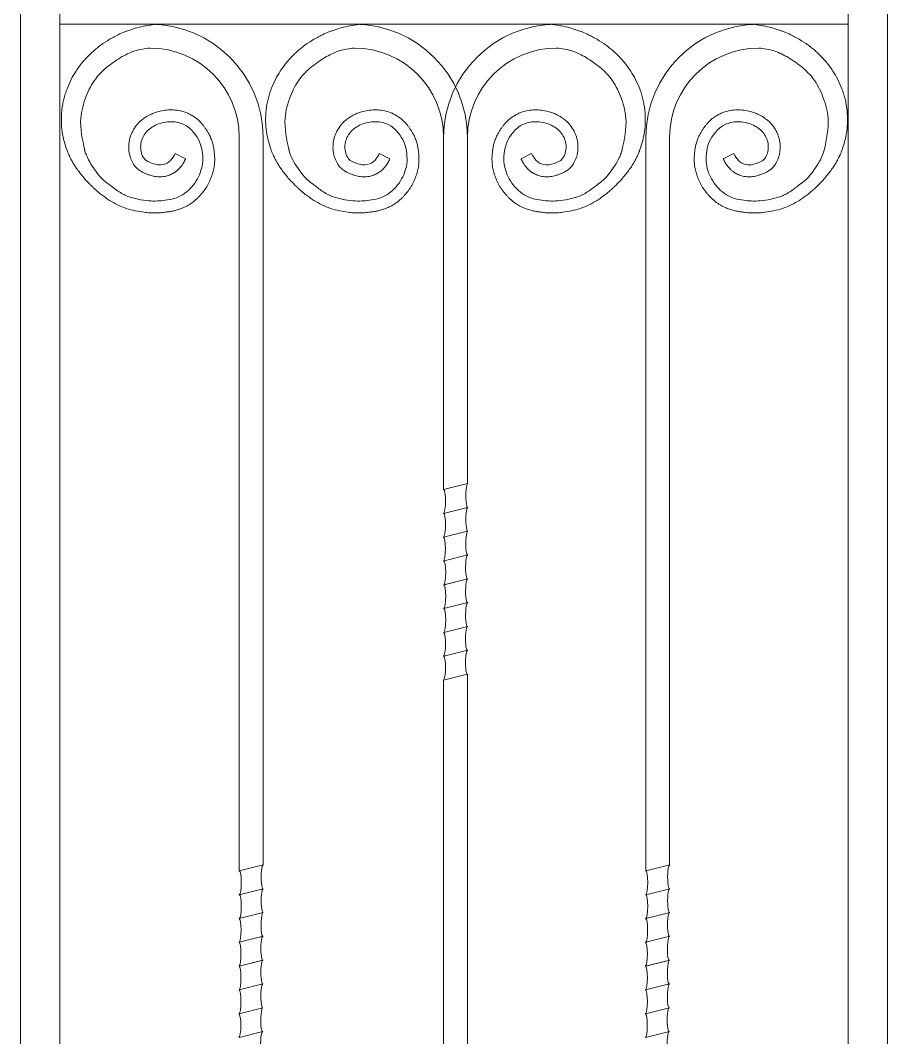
# Model space of a CAD drawing. Header units: millimetres. Extents: x -644 to 652, y 0 to 1491.
# Drawn here: x 336.6 to 651.6, y 777.5 to 1146.9 of the extents above; entities that cross this region are included whole.
import ezdxf

# ---------------------------------------------------------------- set-up
doc = ezdxf.new("R2010")
doc.units = ezdxf.units.MM
doc.layers.add('ceco.net 171', color=7, linetype='Continuous')

msp = doc.modelspace()

# ---------------------------------------------------------------- linework, layer by layer
at = {"layer": 'ceco.net 171', "lineweight": 5}
for p, q in [((336.6, 0), (336.6, 1359.91)), ((351, 14.4), (351, 1359.91)), ((651.6, 0), (651.6, 1308.96)), ((637.2, 14.4), (637.2, 1294.56)), ((637.2, 1145.52), (351, 1145.52)), ((416.13, 838.08), (416.13, 1104.48)), ((424.77, 840.25), (424.77, 1104.48)), ((490.32, 976.56), (490.32, 1104.48)), ((498.96, 978.56), (498.96, 1104.48)), ((563.76, 838.08), (563.76, 1104.48)), ((572.4, 840.25), (572.4, 1104.48)), ((392.79, 1098.6), (396.63, 1096.61)), ((466.98, 1098.6), (470.82, 1096.61)), ((522.3, 1098.6), (518.46, 1096.61)), ((595.74, 1098.6), (591.9, 1096.61)), ((490.32, 976.56), (499.01, 978.74)), ((490.32, 967.92), (499.01, 970.1)), ((490.32, 959.28), (499.01, 961.46)), ((490.48, 950.64), (499.17, 952.82)), ((490.37, 941.97), (499.07, 944.15)), ((490.48, 942), (499.17, 944.18)), ((490.37, 933.33), (499.07, 935.51)), ((490.37, 924.69), (499.07, 926.87)), ((490.37, 916.05), (499.07, 918.23)), ((498.96, 918.2), (498.96, 918.2)), ((490.34, 907.4), (498.96, 909.56)), ((498.96, 699.64), (498.96, 909.56)), ((490.32, 697.47), (490.32, 907.39)), ((416.13, 838.08), (424.82, 840.26)), ((563.76, 838.08), (572.45, 840.26)), ((416.13, 829.44), (424.82, 831.62)), ((563.76, 829.44), (572.45, 831.62)), ((416.13, 829.44), (416.13, 829.44)), ((416.13, 820.8), (424.82, 822.98)), ((563.76, 820.8), (572.45, 822.98)), ((416.13, 812.16), (424.82, 814.34)), ((563.76, 812.16), (572.45, 814.34)), ((416.03, 803.49), (424.72, 805.67)), ((416.13, 803.52), (424.82, 805.7)), ((563.65, 803.49), (572.35, 805.67)), ((563.76, 803.52), (572.45, 805.7)), ((416.03, 794.85), (424.72, 797.03)), ((563.65, 794.85), (572.35, 797.03)), ((416.03, 786.21), (424.72, 788.39)), ((563.65, 786.21), (572.35, 788.39)), ((416.03, 777.57), (424.72, 779.75)), ((563.65, 777.57), (572.35, 779.75))]:
    msp.add_line(p, q, dxfattribs=at)
for centre, radius, start, end in [((383.73, 1104.48), 41.04, 0, 90), ((457.92, 1104.48), 41.04, 0, 90), ((531.36, 1104.48), 41.04, 90, 180), ((604.8, 1104.48), 41.04, 90, 180), ((383.73, 1104.48), 32.4, 0, 90), ((457.92, 1104.48), 32.4, 0, 90), ((531.36, 1104.48), 32.4, 90, 180), ((604.8, 1104.48), 32.4, 90, 180)]:
    msp.add_arc(centre, radius, start, end, dxfattribs=at)
at = {"layer": 'ceco.net 171', "lineweight": 5, "extrusion": (0, 0, -1)}
for centre, start_param, end_param in [((490.29, 972.23), 3.141593, 6.210756), ((499.14, 974.41), 0, 3.141593), ((490.29, 963.59), 3.141593, 6.210756), ((499.14, 965.77), 0, 3.141593), ((499.09, 957.11), 0, 3.141593), ((490.24, 954.94), 3.141593, 6.210756), ((490.35, 946.28), 3.141593, 6.210756), ((499.04, 948.46), 0, 3.141593), ((490.35, 937.64), 3.141593, 6.210756), ((499.04, 939.82), 0, 3.141593), ((499.04, 931.18), 0, 3.141593), ((490.35, 929), 3.141593, 6.210756), ((490.29, 920.34), 3.141593, 6.210756), ((498.99, 922.52), 0, 3.141593), ((498.99, 913.88), 0, 3.141593), ((490.29, 911.7), 3.141593, 6.210756), ((424.8, 835.93), 0, 3.141593), ((572.43, 835.93), 0, 3.141593), ((416.1, 833.75), 3.141593, 6.210756), ((563.73, 833.75), 3.141593, 6.210756), ((424.8, 827.29), 0, 3.141593), ((572.43, 827.29), 0, 3.141593), ((416.1, 825.11), 3.141593, 6.210756), ((563.73, 825.11), 3.141593, 6.210756), ((416.05, 816.46), 3.141593, 6.210756), ((424.75, 818.64), 0, 3.141593), ((563.68, 816.46), 3.141593, 6.210756), ((572.37, 818.64), 0, 3.141593), ((424.69, 809.98), 0, 3.141593), ((572.32, 809.98), 0, 3.141593), ((416, 807.8), 3.141593, 6.210756), ((563.63, 807.8), 3.141593, 6.210756), ((424.69, 801.34), 0, 3.141593), ((572.32, 801.34), 0, 3.141593), ((416, 799.16), 3.141593, 6.210756), ((563.63, 799.16), 3.141593, 6.210756), ((416, 790.52), 3.141593, 6.210756), ((424.69, 792.7), 0, 3.141593), ((563.63, 790.52), 3.141593, 6.210756), ((572.32, 792.7), 0, 3.141593), ((424.64, 784.05), 0, 3.141593), ((572.27, 784.05), 0, 3.141593), ((415.95, 781.87), 3.141593, 6.210756), ((563.58, 781.87), 3.141593, 6.210756), ((424.59, 775.39), 0, 3.141593), ((572.22, 775.39), 0, 3.141593)]:
    msp.add_ellipse(centre, major_axis=(-0.03, -4.33), ratio=0.168472, start_param=start_param, end_param=end_param, dxfattribs=at)
at = {"layer": 'ceco.net 171', "lineweight": 5}
for points, knots in [([(386.29, 1145.53), (383.3, 1145.17), (382.23, 1144.98), (381.3, 1144.82), (379.85, 1144.47), (378.15, 1144.01), (377.41, 1143.72), (375.86, 1143.27), (375.41, 1143.1), (374.65, 1142.81), (374.34, 1142.69), (373.13, 1142.18), (372.3, 1141.8), (371.05, 1141.18), (370.41, 1140.85), (368.72, 1139.89), (367.7, 1139.25), (366, 1138.09), (365.4, 1137.65), (364.5, 1136.95), (364.01, 1136.55), (363.2, 1135.85), (362.8, 1135.5), (361.67, 1134.43), (361.24, 1134), (360.29, 1133), (359.88, 1132.54), (359.27, 1131.83), (358.81, 1131.27), (358.66, 1131.08), (358.05, 1130.29), (357.7, 1129.81), (357.25, 1129.16), (356.2, 1127.53), (355.61, 1126.53), (354.52, 1124.4), (354.02, 1123.27), (353.32, 1121.49), (353.11, 1120.87), (352.81, 1119.92), (352.71, 1119.6), (352.54, 1118.97), (352.45, 1118.65), (352.23, 1117.71), (352.09, 1117.08), (351.75, 1115.06), (351.59, 1113.61), (351.47, 1110.98), (351.49, 1109.66), (351.7, 1107.08), (351.88, 1105.89), (352.52, 1102.9), (353.02, 1101.22), (353.69, 1099.37), (353.88, 1098.88), (354.21, 1098.13)], [0, 0, 0, 0, 1.598518, 1.598518, 4.795553, 4.795553, 7.705451, 7.705451, 9.125533, 9.125533, 10.545615, 10.545615, 13.385778, 13.385778, 15.585729, 15.585729, 19.98563, 19.98563, 22.272801, 22.272801, 23.941363, 23.941363, 25.609926, 25.609926, 28.94705, 28.94705, 30.67089, 30.67089, 32.09649, 32.09649, 33.522089, 33.522089, 36.373287, 36.373287, 40.440864, 40.440864, 44.508441, 44.508441, 46.570601, 46.570601, 47.59231, 47.59231, 48.614019, 48.614019, 50.657437, 50.657437, 55.272886, 55.272886, 59.888335, 59.888335, 64.503784, 64.503784, 71.194231, 71.194231, 72.666347, 72.666347, 72.666347, 72.666347]), ([(460.48, 1145.53), (457.48, 1145.17), (456.42, 1144.98), (455.49, 1144.82), (454.03, 1144.47), (452.34, 1144.01), (451.6, 1143.72), (450.05, 1143.27), (449.6, 1143.1), (448.84, 1142.81), (448.53, 1142.69), (447.32, 1142.18), (446.49, 1141.8), (445.24, 1141.18), (444.6, 1140.85), (442.91, 1139.89), (441.88, 1139.25), (440.19, 1138.09), (439.59, 1137.65), (438.69, 1136.95), (438.2, 1136.55), (437.39, 1135.85), (436.98, 1135.5), (435.86, 1134.43), (435.43, 1134), (434.48, 1133), (434.07, 1132.54), (433.46, 1131.83), (433, 1131.27), (432.85, 1131.08), (432.24, 1130.29), (431.89, 1129.81), (431.44, 1129.16), (430.39, 1127.53), (429.8, 1126.53), (428.71, 1124.4), (428.21, 1123.27), (427.51, 1121.49), (427.3, 1120.87), (427, 1119.92), (426.9, 1119.6), (426.73, 1118.97), (426.64, 1118.65), (426.42, 1117.71), (426.28, 1117.08), (425.94, 1115.06), (425.78, 1113.61), (425.66, 1110.98), (425.68, 1109.66), (425.89, 1107.08), (426.06, 1105.89), (426.7, 1102.9), (427.21, 1101.22), (427.87, 1099.37), (428.07, 1098.88), (428.4, 1098.13)], [0, 0, 0, 0, 1.598518, 1.598518, 4.795553, 4.795553, 7.705451, 7.705451, 9.125533, 9.125533, 10.545615, 10.545615, 13.385778, 13.385778, 15.585729, 15.585729, 19.98563, 19.98563, 22.272801, 22.272801, 23.941363, 23.941363, 25.609926, 25.609926, 28.94705, 28.94705, 30.67089, 30.67089, 32.09649, 32.09649, 33.522089, 33.522089, 36.373287, 36.373287, 40.440864, 40.440864, 44.508441, 44.508441, 46.570601, 46.570601, 47.59231, 47.59231, 48.614019, 48.614019, 50.657437, 50.657437, 55.272886, 55.272886, 59.888335, 59.888335, 64.503784, 64.503784, 71.194231, 71.194231, 72.666347, 72.666347, 72.666347, 72.666347]), ([(528.8, 1145.53), (531.8, 1145.17), (532.86, 1144.98), (533.79, 1144.82), (535.25, 1144.47), (536.94, 1144.01), (537.68, 1143.72), (539.23, 1143.27), (539.68, 1143.1), (540.44, 1142.81), (540.75, 1142.69), (541.96, 1142.18), (542.79, 1141.8), (544.04, 1141.18), (544.68, 1140.85), (546.37, 1139.89), (547.4, 1139.25), (549.09, 1138.09), (549.69, 1137.65), (550.59, 1136.95), (551.08, 1136.55), (551.89, 1135.85), (552.3, 1135.5), (553.42, 1134.43), (553.85, 1134), (554.8, 1133), (555.21, 1132.54), (555.82, 1131.83), (556.28, 1131.27), (556.43, 1131.08), (557.04, 1130.29), (557.39, 1129.81), (557.84, 1129.16), (558.89, 1127.53), (559.48, 1126.53), (560.57, 1124.4), (561.07, 1123.27), (561.77, 1121.49), (561.98, 1120.87), (562.28, 1119.92), (562.38, 1119.6), (562.55, 1118.97), (562.64, 1118.65), (562.86, 1117.71), (563, 1117.08), (563.34, 1115.06), (563.5, 1113.61), (563.62, 1110.98), (563.6, 1109.66), (563.39, 1107.08), (563.22, 1105.89), (562.58, 1102.9), (562.07, 1101.22), (561.41, 1099.37), (561.21, 1098.88), (560.88, 1098.13)], [0, 0, 0, 0, 1.598518, 1.598518, 4.795553, 4.795553, 7.705451, 7.705451, 9.125533, 9.125533, 10.545615, 10.545615, 13.385778, 13.385778, 15.585729, 15.585729, 19.98563, 19.98563, 22.272801, 22.272801, 23.941363, 23.941363, 25.609926, 25.609926, 28.94705, 28.94705, 30.67089, 30.67089, 32.09649, 32.09649, 33.522089, 33.522089, 36.373287, 36.373287, 40.440864, 40.440864, 44.508441, 44.508441, 46.570601, 46.570601, 47.59231, 47.59231, 48.614019, 48.614019, 50.657437, 50.657437, 55.272886, 55.272886, 59.888335, 59.888335, 64.503784, 64.503784, 71.194231, 71.194231, 72.666347, 72.666347, 72.666347, 72.666347]), ([(602.24, 1145.53), (605.24, 1145.17), (606.3, 1144.98), (607.23, 1144.82), (608.69, 1144.47), (610.38, 1144.01), (611.12, 1143.72), (612.67, 1143.27), (613.12, 1143.1), (613.88, 1142.81), (614.19, 1142.69), (615.4, 1142.18), (616.23, 1141.8), (617.48, 1141.18), (618.12, 1140.85), (619.81, 1139.89), (620.84, 1139.25), (622.53, 1138.09), (623.13, 1137.65), (624.03, 1136.95), (624.52, 1136.55), (625.33, 1135.85), (625.74, 1135.5), (626.86, 1134.43), (627.29, 1134), (628.24, 1133), (628.65, 1132.54), (629.26, 1131.83), (629.72, 1131.27), (629.87, 1131.08), (630.48, 1130.29), (630.83, 1129.81), (631.28, 1129.16), (632.33, 1127.53), (632.92, 1126.53), (634.01, 1124.4), (634.51, 1123.27), (635.21, 1121.49), (635.42, 1120.87), (635.72, 1119.92), (635.82, 1119.6), (635.99, 1118.97), (636.08, 1118.65), (636.3, 1117.71), (636.44, 1117.08), (636.78, 1115.06), (636.94, 1113.61), (637.06, 1110.98), (637.04, 1109.66), (636.83, 1107.08), (636.66, 1105.89), (636.02, 1102.9), (635.51, 1101.22), (634.85, 1099.37), (634.65, 1098.88), (634.32, 1098.13)], [0, 0, 0, 0, 1.598518, 1.598518, 4.795553, 4.795553, 7.705451, 7.705451, 9.125533, 9.125533, 10.545615, 10.545615, 13.385778, 13.385778, 15.585729, 15.585729, 19.98563, 19.98563, 22.272801, 22.272801, 23.941363, 23.941363, 25.609926, 25.609926, 28.94705, 28.94705, 30.67089, 30.67089, 32.09649, 32.09649, 33.522089, 33.522089, 36.373287, 36.373287, 40.440864, 40.440864, 44.508441, 44.508441, 46.570601, 46.570601, 47.59231, 47.59231, 48.614019, 48.614019, 50.657437, 50.657437, 55.272886, 55.272886, 59.888335, 59.888335, 64.503784, 64.503784, 71.194231, 71.194231, 72.666347, 72.666347, 72.666347, 72.666347]), ([(354.21, 1098.13), (354.35, 1097.82), (354.47, 1097.58), (354.63, 1097.23), (354.83, 1096.83), (355.13, 1096.33), (355.25, 1096.06), (355.45, 1095.71), (355.57, 1095.45), (355.79, 1095.05), (355.93, 1094.87), (356.29, 1094.27), (356.51, 1093.89), (357.13, 1093.04), (357.53, 1092.45), (358.29, 1091.47), (358.69, 1090.96), (359.52, 1089.95), (359.96, 1089.4), (360.8, 1088.47), (361.21, 1088.06), (362.09, 1087.13), (362.48, 1086.79), (363.01, 1086.24), (363.34, 1085.89), (363.79, 1085.52), (364.38, 1085.04), (365.23, 1084.3), (365.78, 1083.85), (366.73, 1083.12), (367.33, 1082.73), (368, 1082.21), (368.55, 1081.86), (369.94, 1081.01), (370.91, 1080.48), (372.96, 1079.45), (373.99, 1079.01), (376.15, 1078.32), (377.24, 1078.03), (379.37, 1077.57), (380.41, 1077.39), (382.15, 1077.18), (382.83, 1077.11), (384.21, 1077.02), (384.91, 1077), (385.95, 1077.01), (386.28, 1077.02), (387.27, 1077.06), (387.91, 1077.12), (388.88, 1077.22), (389.21, 1077.26), (389.75, 1077.34), (389.96, 1077.36), (390.38, 1077.43), (390.6, 1077.46), (391.25, 1077.57), (391.7, 1077.65), (392.6, 1077.84), (393.05, 1077.95), (394.06, 1078.24), (394.62, 1078.43), (395.73, 1078.86), (396.28, 1079.11), (397.15, 1079.55), (397.48, 1079.74), (398.11, 1080.13), (398.42, 1080.33), (399.31, 1080.96), (399.86, 1081.4), (400.67, 1082.13), (400.96, 1082.41), (401.49, 1082.94), (401.73, 1083.2), (402.21, 1083.73), (402.45, 1084), (403.14, 1084.84), (403.57, 1085.43), (404.18, 1086.36), (404.37, 1086.68), (404.73, 1087.32), (404.9, 1087.64), (405.38, 1088.6), (405.66, 1089.25), (406.02, 1090.19), (406.13, 1090.49), (406.33, 1091.09), (406.43, 1091.39), (406.69, 1092.33), (406.85, 1092.98), (407.02, 1094.03), (407.07, 1094.4), (407.15, 1095.14), (407.17, 1095.51), (407.21, 1096.59), (407.19, 1097.29), (407.12, 1098.32), (407.09, 1098.66), (407.01, 1099.43), (406.95, 1099.87), (406.8, 1100.77), (406.71, 1101.22), (406.47, 1102.21), (406.32, 1102.75), (405.95, 1103.82), (405.74, 1104.34), (405.23, 1105.44), (404.92, 1106.01), (404.38, 1106.91), (404.16, 1107.26), (403.72, 1107.88), (403.52, 1108.17), (403.08, 1108.74), (402.85, 1109.02), (402.13, 1109.85), (401.6, 1110.4), (400.49, 1111.36), (399.93, 1111.79), (398.91, 1112.45), (398.49, 1112.68), (397.63, 1113.11), (397.2, 1113.3), (395.89, 1113.8), (394.99, 1114.04), (393.27, 1114.35), (392.45, 1114.43), (390.82, 1114.46), (390.02, 1114.42), (388.38, 1114.21), (387.55, 1114.05), (386.25, 1113.7), (385.76, 1113.54), (384.79, 1113.19), (384.3, 1112.99), (383.18, 1112.46), (382.55, 1112.11), (381.48, 1111.41), (381.02, 1111.07), (380.26, 1110.43), (379.95, 1110.14), (379.36, 1109.53), (379.07, 1109.21), (378.27, 1108.22), (377.8, 1107.5), (377.11, 1106.19), (376.86, 1105.62), (376.5, 1104.57), (376.37, 1104.11), (376.16, 1103.18), (376.08, 1102.7), (375.93, 1101.28), (375.94, 1100.31), (376.12, 1098.9), (376.21, 1098.45), (376.39, 1097.7), (376.48, 1097.39), (376.69, 1096.76), (376.81, 1096.44), (377.09, 1095.8), (377.25, 1095.47), (377.63, 1094.82), (377.85, 1094.49), (378.27, 1093.96), (378.44, 1093.75), (378.8, 1093.37), (378.99, 1093.2), (379.55, 1092.7), (379.94, 1092.42), (380.7, 1091.94), (381.07, 1091.74), (381.75, 1091.41), (382.06, 1091.28), (382.56, 1091.09), (382.76, 1091.01), (383.12, 1090.89), (383.28, 1090.84), (383.6, 1090.73), (383.76, 1090.68), (384.26, 1090.54), (384.61, 1090.45), (385.59, 1090.25), (386.23, 1090.15), (387.62, 1090.09), (388.36, 1090.13), (389.41, 1090.33), (389.69, 1090.4), (390.24, 1090.55), (390.51, 1090.64), (391.29, 1090.95), (391.79, 1091.2), (392.62, 1091.69), (392.96, 1091.93), (393.54, 1092.39), (393.79, 1092.61), (394.2, 1093), (394.36, 1093.17), (394.67, 1093.52), (394.82, 1093.69), (395.22, 1094.21), (395.45, 1094.55), (395.98, 1095.39), (396.23, 1095.86), (396.51, 1096.39), (396.57, 1096.5), (396.63, 1096.61)], [0, 0, 0, 0, 0.938689, 0.938689, 2.143991, 2.143991, 3.154332, 3.154332, 3.911141, 3.911141, 4.667949, 4.667949, 6.181566, 6.181566, 8.404073, 8.404073, 10.62658, 10.62658, 13.102091, 13.102091, 15.573724, 15.573724, 17.372488, 17.372488, 18.721921, 18.721921, 20.071354, 20.071354, 22.77022, 22.77022, 24.833062, 24.833062, 26.895903, 26.895903, 31.021587, 31.021587, 35.147271, 35.147271, 39.272955, 39.272955, 43.146545, 43.146545, 45.643216, 45.643216, 48.139887, 48.139887, 49.287545, 49.287545, 51.582861, 51.582861, 52.843849, 52.843849, 53.648432, 53.648432, 54.453014, 54.453014, 56.062179, 56.062179, 57.603868, 57.603868, 59.471659, 59.471659, 61.33945, 61.33945, 62.462031, 62.462031, 63.584612, 63.584612, 65.829775, 65.829775, 67.155027, 67.155027, 68.349006, 68.349006, 69.542986, 69.542986, 71.930946, 71.930946, 73.112753, 73.112753, 74.294561, 74.294561, 76.658176, 76.658176, 77.714632, 77.714632, 78.771088, 78.771088, 80.883999, 80.883999, 82.033908, 82.033908, 83.183817, 83.183817, 85.483635, 85.483635, 86.646911, 86.646911, 88.166115, 88.166115, 89.68532, 89.68532, 91.411182, 91.411182, 93.137045, 93.137045, 95.17609, 95.17609, 96.511033, 96.511033, 97.663327, 97.663327, 98.815621, 98.815621, 101.120208, 101.120208, 103.171393, 103.171393, 104.532647, 104.532647, 105.893901, 105.893901, 108.616409, 108.616409, 111.088189, 111.088189, 113.559969, 113.559969, 116.201891, 116.201891, 117.826451, 117.826451, 119.451011, 119.451011, 121.577799, 121.577799, 123.190034, 123.190034, 124.375334, 124.375334, 125.560633, 125.560633, 127.931233, 127.931233, 129.620785, 129.620785, 130.907206, 130.907206, 132.193628, 132.193628, 134.76647, 134.76647, 135.984627, 135.984627, 136.825306, 136.825306, 137.665984, 137.665984, 138.497459, 138.497459, 139.334354, 139.334354, 139.863337, 139.863337, 140.39232, 140.39232, 141.450285, 141.450285, 142.508251, 142.508251, 143.419386, 143.419386, 144.06149, 144.06149, 144.579644, 144.579644, 145.097798, 145.097798, 146.134107, 146.134107, 147.854073, 147.854073, 149.574039, 149.574039, 150.204177, 150.204177, 150.834315, 150.834315, 152.09459, 152.09459, 153.056236, 153.056236, 153.803314, 153.803314, 154.351666, 154.351666, 154.900017, 154.900017, 155.99672, 155.99672, 157.757892, 157.757892, 158.254283, 158.254283, 158.254283, 158.254283]), ([(428.4, 1098.13), (428.54, 1097.82), (428.66, 1097.58), (428.82, 1097.23), (429.02, 1096.83), (429.31, 1096.33), (429.44, 1096.06), (429.64, 1095.71), (429.76, 1095.45), (429.97, 1095.05), (430.12, 1094.87), (430.48, 1094.27), (430.7, 1093.89), (431.32, 1093.04), (431.72, 1092.45), (432.48, 1091.47), (432.88, 1090.96), (433.71, 1089.95), (434.14, 1089.4), (434.99, 1088.47), (435.4, 1088.06), (436.28, 1087.13), (436.66, 1086.79), (437.2, 1086.24), (437.53, 1085.89), (437.98, 1085.52), (438.57, 1085.04), (439.42, 1084.3), (439.97, 1083.85), (440.91, 1083.12), (441.52, 1082.73), (442.19, 1082.21), (442.73, 1081.86), (444.13, 1081.01), (445.1, 1080.48), (447.15, 1079.45), (448.18, 1079.01), (450.33, 1078.32), (451.43, 1078.03), (453.56, 1077.57), (454.6, 1077.39), (456.34, 1077.18), (457.02, 1077.11), (458.4, 1077.02), (459.1, 1077), (460.14, 1077.01), (460.47, 1077.02), (461.46, 1077.06), (462.1, 1077.12), (463.06, 1077.22), (463.4, 1077.26), (463.94, 1077.34), (464.15, 1077.36), (464.57, 1077.43), (464.79, 1077.46), (465.44, 1077.57), (465.89, 1077.65), (466.79, 1077.84), (467.24, 1077.95), (468.25, 1078.24), (468.81, 1078.43), (469.92, 1078.86), (470.47, 1079.11), (471.34, 1079.55), (471.66, 1079.74), (472.3, 1080.13), (472.61, 1080.33), (473.5, 1080.96), (474.05, 1081.4), (474.86, 1082.13), (475.15, 1082.41), (475.68, 1082.94), (475.92, 1083.2), (476.4, 1083.73), (476.64, 1084), (477.32, 1084.84), (477.76, 1085.43), (478.37, 1086.36), (478.56, 1086.68), (478.92, 1087.32), (479.09, 1087.64), (479.57, 1088.6), (479.85, 1089.25), (480.21, 1090.19), (480.32, 1090.49), (480.52, 1091.09), (480.61, 1091.39), (480.88, 1092.33), (481.04, 1092.98), (481.21, 1094.03), (481.26, 1094.4), (481.33, 1095.14), (481.36, 1095.51), (481.4, 1096.59), (481.38, 1097.29), (481.31, 1098.32), (481.28, 1098.66), (481.19, 1099.43), (481.14, 1099.87), (480.99, 1100.77), (480.9, 1101.22), (480.66, 1102.21), (480.51, 1102.75), (480.14, 1103.82), (479.93, 1104.34), (479.42, 1105.44), (479.11, 1106.01), (478.57, 1106.91), (478.35, 1107.26), (477.91, 1107.88), (477.71, 1108.17), (477.27, 1108.74), (477.04, 1109.02), (476.32, 1109.85), (475.79, 1110.4), (474.68, 1111.36), (474.12, 1111.79), (473.1, 1112.45), (472.68, 1112.68), (471.82, 1113.11), (471.39, 1113.3), (470.07, 1113.8), (469.18, 1114.04), (467.46, 1114.35), (466.64, 1114.43), (465.01, 1114.46), (464.2, 1114.42), (462.57, 1114.21), (461.74, 1114.05), (460.44, 1113.7), (459.95, 1113.54), (458.97, 1113.19), (458.49, 1112.99), (457.37, 1112.46), (456.74, 1112.11), (455.67, 1111.41), (455.21, 1111.07), (454.45, 1110.43), (454.14, 1110.14), (453.54, 1109.53), (453.26, 1109.21), (452.46, 1108.22), (451.99, 1107.5), (451.3, 1106.19), (451.05, 1105.62), (450.69, 1104.57), (450.56, 1104.11), (450.35, 1103.18), (450.27, 1102.7), (450.12, 1101.28), (450.13, 1100.31), (450.31, 1098.9), (450.4, 1098.45), (450.58, 1097.7), (450.67, 1097.39), (450.87, 1096.76), (451, 1096.44), (451.28, 1095.8), (451.44, 1095.47), (451.82, 1094.82), (452.04, 1094.49), (452.45, 1093.96), (452.63, 1093.75), (452.99, 1093.37), (453.18, 1093.2), (453.74, 1092.7), (454.13, 1092.42), (454.89, 1091.94), (455.26, 1091.74), (455.94, 1091.41), (456.25, 1091.28), (456.75, 1091.09), (456.95, 1091.01), (457.31, 1090.89), (457.46, 1090.84), (457.79, 1090.73), (457.95, 1090.68), (458.45, 1090.54), (458.8, 1090.45), (459.77, 1090.25), (460.42, 1090.15), (461.81, 1090.09), (462.55, 1090.13), (463.6, 1090.33), (463.88, 1090.4), (464.43, 1090.55), (464.7, 1090.64), (465.48, 1090.95), (465.98, 1091.2), (466.81, 1091.69), (467.15, 1091.93), (467.73, 1092.39), (467.98, 1092.61), (468.38, 1093), (468.55, 1093.17), (468.86, 1093.52), (469.01, 1093.69), (469.41, 1094.21), (469.64, 1094.55), (470.17, 1095.39), (470.42, 1095.86), (470.7, 1096.39), (470.76, 1096.5), (470.82, 1096.61)], [0, 0, 0, 0, 0.938689, 0.938689, 2.143991, 2.143991, 3.154332, 3.154332, 3.911141, 3.911141, 4.667949, 4.667949, 6.181566, 6.181566, 8.404073, 8.404073, 10.62658, 10.62658, 13.102091, 13.102091, 15.573724, 15.573724, 17.372488, 17.372488, 18.721921, 18.721921, 20.071354, 20.071354, 22.77022, 22.77022, 24.833062, 24.833062, 26.895903, 26.895903, 31.021587, 31.021587, 35.147271, 35.147271, 39.272955, 39.272955, 43.146545, 43.146545, 45.643216, 45.643216, 48.139887, 48.139887, 49.287545, 49.287545, 51.582861, 51.582861, 52.843849, 52.843849, 53.648432, 53.648432, 54.453014, 54.453014, 56.062179, 56.062179, 57.603868, 57.603868, 59.471659, 59.471659, 61.33945, 61.33945, 62.462031, 62.462031, 63.584612, 63.584612, 65.829775, 65.829775, 67.155027, 67.155027, 68.349006, 68.349006, 69.542986, 69.542986, 71.930946, 71.930946, 73.112753, 73.112753, 74.294561, 74.294561, 76.658176, 76.658176, 77.714632, 77.714632, 78.771088, 78.771088, 80.883999, 80.883999, 82.033908, 82.033908, 83.183817, 83.183817, 85.483635, 85.483635, 86.646911, 86.646911, 88.166115, 88.166115, 89.68532, 89.68532, 91.411182, 91.411182, 93.137045, 93.137045, 95.17609, 95.17609, 96.511033, 96.511033, 97.663327, 97.663327, 98.815621, 98.815621, 101.120208, 101.120208, 103.171393, 103.171393, 104.532647, 104.532647, 105.893901, 105.893901, 108.616409, 108.616409, 111.088189, 111.088189, 113.559969, 113.559969, 116.201891, 116.201891, 117.826451, 117.826451, 119.451011, 119.451011, 121.577799, 121.577799, 123.190034, 123.190034, 124.375334, 124.375334, 125.560633, 125.560633, 127.931233, 127.931233, 129.620785, 129.620785, 130.907206, 130.907206, 132.193628, 132.193628, 134.76647, 134.76647, 135.984627, 135.984627, 136.825306, 136.825306, 137.665984, 137.665984, 138.497459, 138.497459, 139.334354, 139.334354, 139.863337, 139.863337, 140.39232, 140.39232, 141.450285, 141.450285, 142.508251, 142.508251, 143.419386, 143.419386, 144.06149, 144.06149, 144.579644, 144.579644, 145.097798, 145.097798, 146.134107, 146.134107, 147.854073, 147.854073, 149.574039, 149.574039, 150.204177, 150.204177, 150.834315, 150.834315, 152.09459, 152.09459, 153.056236, 153.056236, 153.803314, 153.803314, 154.351666, 154.351666, 154.900017, 154.900017, 155.99672, 155.99672, 157.757892, 157.757892, 158.254283, 158.254283, 158.254283, 158.254283]), ([(560.88, 1098.13), (560.74, 1097.82), (560.62, 1097.58), (560.46, 1097.23), (560.26, 1096.83), (559.97, 1096.33), (559.84, 1096.06), (559.64, 1095.71), (559.52, 1095.45), (559.31, 1095.05), (559.16, 1094.87), (558.8, 1094.27), (558.58, 1093.89), (557.96, 1093.04), (557.56, 1092.45), (556.8, 1091.47), (556.4, 1090.96), (555.57, 1089.95), (555.14, 1089.4), (554.29, 1088.47), (553.88, 1088.06), (553, 1087.13), (552.62, 1086.79), (552.08, 1086.24), (551.75, 1085.89), (551.3, 1085.52), (550.71, 1085.04), (549.86, 1084.3), (549.31, 1083.85), (548.37, 1083.12), (547.76, 1082.73), (547.09, 1082.21), (546.55, 1081.86), (545.15, 1081.01), (544.18, 1080.48), (542.13, 1079.45), (541.1, 1079.01), (538.95, 1078.32), (537.85, 1078.03), (535.72, 1077.57), (534.68, 1077.39), (532.94, 1077.18), (532.26, 1077.11), (530.88, 1077.02), (530.18, 1077), (529.14, 1077.01), (528.81, 1077.02), (527.82, 1077.06), (527.18, 1077.12), (526.22, 1077.22), (525.88, 1077.26), (525.34, 1077.34), (525.13, 1077.36), (524.71, 1077.43), (524.49, 1077.46), (523.84, 1077.57), (523.39, 1077.65), (522.49, 1077.84), (522.04, 1077.95), (521.03, 1078.24), (520.47, 1078.43), (519.36, 1078.86), (518.81, 1079.11), (517.94, 1079.55), (517.62, 1079.74), (516.98, 1080.13), (516.67, 1080.33), (515.78, 1080.96), (515.23, 1081.4), (514.42, 1082.13), (514.13, 1082.41), (513.6, 1082.94), (513.36, 1083.2), (512.88, 1083.73), (512.64, 1084), (511.96, 1084.84), (511.52, 1085.43), (510.91, 1086.36), (510.72, 1086.68), (510.36, 1087.32), (510.19, 1087.64), (509.71, 1088.6), (509.43, 1089.25), (509.07, 1090.19), (508.96, 1090.49), (508.76, 1091.09), (508.67, 1091.39), (508.4, 1092.33), (508.24, 1092.98), (508.07, 1094.03), (508.02, 1094.4), (507.95, 1095.14), (507.92, 1095.51), (507.88, 1096.59), (507.9, 1097.29), (507.97, 1098.32), (508, 1098.66), (508.09, 1099.43), (508.14, 1099.87), (508.29, 1100.77), (508.38, 1101.22), (508.62, 1102.21), (508.77, 1102.75), (509.14, 1103.82), (509.35, 1104.34), (509.86, 1105.44), (510.17, 1106.01), (510.71, 1106.91), (510.93, 1107.26), (511.37, 1107.88), (511.57, 1108.17), (512.01, 1108.74), (512.24, 1109.02), (512.96, 1109.85), (513.49, 1110.4), (514.6, 1111.36), (515.16, 1111.79), (516.18, 1112.45), (516.6, 1112.68), (517.46, 1113.11), (517.89, 1113.3), (519.21, 1113.8), (520.1, 1114.04), (521.82, 1114.35), (522.64, 1114.43), (524.27, 1114.46), (525.08, 1114.42), (526.71, 1114.21), (527.54, 1114.05), (528.84, 1113.7), (529.33, 1113.54), (530.31, 1113.19), (530.79, 1112.99), (531.91, 1112.46), (532.54, 1112.11), (533.61, 1111.41), (534.07, 1111.07), (534.83, 1110.43), (535.14, 1110.14), (535.74, 1109.53), (536.02, 1109.21), (536.82, 1108.22), (537.29, 1107.5), (537.98, 1106.19), (538.23, 1105.62), (538.59, 1104.57), (538.72, 1104.11), (538.93, 1103.18), (539.01, 1102.7), (539.16, 1101.28), (539.15, 1100.31), (538.97, 1098.9), (538.88, 1098.45), (538.7, 1097.7), (538.61, 1097.39), (538.41, 1096.76), (538.28, 1096.44), (538, 1095.8), (537.84, 1095.47), (537.46, 1094.82), (537.24, 1094.49), (536.83, 1093.96), (536.65, 1093.75), (536.29, 1093.37), (536.1, 1093.2), (535.54, 1092.7), (535.15, 1092.42), (534.39, 1091.94), (534.02, 1091.74), (533.34, 1091.41), (533.03, 1091.28), (532.53, 1091.09), (532.33, 1091.01), (531.97, 1090.89), (531.82, 1090.84), (531.49, 1090.73), (531.33, 1090.68), (530.83, 1090.54), (530.48, 1090.45), (529.51, 1090.25), (528.86, 1090.15), (527.47, 1090.09), (526.73, 1090.13), (525.68, 1090.33), (525.4, 1090.4), (524.85, 1090.55), (524.58, 1090.64), (523.8, 1090.95), (523.3, 1091.2), (522.47, 1091.69), (522.13, 1091.93), (521.55, 1092.39), (521.3, 1092.61), (520.9, 1093), (520.73, 1093.17), (520.42, 1093.52), (520.27, 1093.69), (519.87, 1094.21), (519.64, 1094.55), (519.11, 1095.39), (518.86, 1095.86), (518.58, 1096.39), (518.52, 1096.5), (518.46, 1096.61)], [0, 0, 0, 0, 0.938689, 0.938689, 2.143991, 2.143991, 3.154332, 3.154332, 3.911141, 3.911141, 4.667949, 4.667949, 6.181566, 6.181566, 8.404073, 8.404073, 10.62658, 10.62658, 13.102091, 13.102091, 15.573724, 15.573724, 17.372488, 17.372488, 18.721921, 18.721921, 20.071354, 20.071354, 22.77022, 22.77022, 24.833062, 24.833062, 26.895903, 26.895903, 31.021587, 31.021587, 35.147271, 35.147271, 39.272955, 39.272955, 43.146545, 43.146545, 45.643216, 45.643216, 48.139887, 48.139887, 49.287545, 49.287545, 51.582861, 51.582861, 52.843849, 52.843849, 53.648432, 53.648432, 54.453014, 54.453014, 56.062179, 56.062179, 57.603868, 57.603868, 59.471659, 59.471659, 61.33945, 61.33945, 62.462031, 62.462031, 63.584612, 63.584612, 65.829775, 65.829775, 67.155027, 67.155027, 68.349006, 68.349006, 69.542986, 69.542986, 71.930946, 71.930946, 73.112753, 73.112753, 74.294561, 74.294561, 76.658176, 76.658176, 77.714632, 77.714632, 78.771088, 78.771088, 80.883999, 80.883999, 82.033908, 82.033908, 83.183817, 83.183817, 85.483635, 85.483635, 86.646911, 86.646911, 88.166115, 88.166115, 89.68532, 89.68532, 91.411182, 91.411182, 93.137045, 93.137045, 95.17609, 95.17609, 96.511033, 96.511033, 97.663327, 97.663327, 98.815621, 98.815621, 101.120208, 101.120208, 103.171393, 103.171393, 104.532647, 104.532647, 105.893901, 105.893901, 108.616409, 108.616409, 111.088189, 111.088189, 113.559969, 113.559969, 116.201891, 116.201891, 117.826451, 117.826451, 119.451011, 119.451011, 121.577799, 121.577799, 123.190034, 123.190034, 124.375334, 124.375334, 125.560633, 125.560633, 127.931233, 127.931233, 129.620785, 129.620785, 130.907206, 130.907206, 132.193628, 132.193628, 134.76647, 134.76647, 135.984627, 135.984627, 136.825306, 136.825306, 137.665984, 137.665984, 138.497459, 138.497459, 139.334354, 139.334354, 139.863337, 139.863337, 140.39232, 140.39232, 141.450285, 141.450285, 142.508251, 142.508251, 143.419386, 143.419386, 144.06149, 144.06149, 144.579644, 144.579644, 145.097798, 145.097798, 146.134107, 146.134107, 147.854073, 147.854073, 149.574039, 149.574039, 150.204177, 150.204177, 150.834315, 150.834315, 152.09459, 152.09459, 153.056236, 153.056236, 153.803314, 153.803314, 154.351666, 154.351666, 154.900017, 154.900017, 155.99672, 155.99672, 157.757892, 157.757892, 158.254283, 158.254283, 158.254283, 158.254283]), ([(634.32, 1098.13), (634.18, 1097.82), (634.06, 1097.58), (633.9, 1097.23), (633.7, 1096.83), (633.41, 1096.33), (633.28, 1096.06), (633.08, 1095.71), (632.96, 1095.45), (632.75, 1095.05), (632.6, 1094.87), (632.24, 1094.27), (632.02, 1093.89), (631.4, 1093.04), (631, 1092.45), (630.24, 1091.47), (629.84, 1090.96), (629.01, 1089.95), (628.58, 1089.4), (627.73, 1088.47), (627.32, 1088.06), (626.44, 1087.13), (626.06, 1086.79), (625.52, 1086.24), (625.19, 1085.89), (624.74, 1085.52), (624.15, 1085.04), (623.3, 1084.3), (622.75, 1083.85), (621.81, 1083.12), (621.2, 1082.73), (620.53, 1082.21), (619.99, 1081.86), (618.59, 1081.01), (617.62, 1080.48), (615.57, 1079.45), (614.54, 1079.01), (612.39, 1078.32), (611.29, 1078.03), (609.16, 1077.57), (608.12, 1077.39), (606.38, 1077.18), (605.7, 1077.11), (604.32, 1077.02), (603.62, 1077), (602.58, 1077.01), (602.25, 1077.02), (601.26, 1077.06), (600.62, 1077.12), (599.66, 1077.22), (599.32, 1077.26), (598.78, 1077.34), (598.57, 1077.36), (598.15, 1077.43), (597.93, 1077.46), (597.28, 1077.57), (596.83, 1077.65), (595.93, 1077.84), (595.48, 1077.95), (594.47, 1078.24), (593.91, 1078.43), (592.8, 1078.86), (592.25, 1079.11), (591.38, 1079.55), (591.06, 1079.74), (590.42, 1080.13), (590.11, 1080.33), (589.22, 1080.96), (588.67, 1081.4), (587.86, 1082.13), (587.57, 1082.41), (587.04, 1082.94), (586.8, 1083.2), (586.32, 1083.73), (586.08, 1084), (585.4, 1084.84), (584.96, 1085.43), (584.35, 1086.36), (584.16, 1086.68), (583.8, 1087.32), (583.63, 1087.64), (583.15, 1088.6), (582.87, 1089.25), (582.51, 1090.19), (582.4, 1090.49), (582.2, 1091.09), (582.11, 1091.39), (581.84, 1092.33), (581.68, 1092.98), (581.51, 1094.03), (581.46, 1094.4), (581.39, 1095.14), (581.36, 1095.51), (581.32, 1096.59), (581.34, 1097.29), (581.41, 1098.32), (581.44, 1098.66), (581.53, 1099.43), (581.58, 1099.87), (581.73, 1100.77), (581.82, 1101.22), (582.06, 1102.21), (582.21, 1102.75), (582.58, 1103.82), (582.79, 1104.34), (583.3, 1105.44), (583.61, 1106.01), (584.15, 1106.91), (584.37, 1107.26), (584.81, 1107.88), (585.01, 1108.17), (585.45, 1108.74), (585.68, 1109.02), (586.4, 1109.85), (586.93, 1110.4), (588.04, 1111.36), (588.6, 1111.79), (589.62, 1112.45), (590.04, 1112.68), (590.9, 1113.11), (591.33, 1113.3), (592.65, 1113.8), (593.54, 1114.04), (595.26, 1114.35), (596.08, 1114.43), (597.71, 1114.46), (598.52, 1114.42), (600.15, 1114.21), (600.98, 1114.05), (602.28, 1113.7), (602.77, 1113.54), (603.75, 1113.19), (604.23, 1112.99), (605.35, 1112.46), (605.98, 1112.11), (607.05, 1111.41), (607.51, 1111.07), (608.27, 1110.43), (608.58, 1110.14), (609.18, 1109.53), (609.46, 1109.21), (610.26, 1108.22), (610.73, 1107.5), (611.42, 1106.19), (611.67, 1105.62), (612.03, 1104.57), (612.16, 1104.11), (612.37, 1103.18), (612.45, 1102.7), (612.6, 1101.28), (612.59, 1100.31), (612.41, 1098.9), (612.32, 1098.45), (612.14, 1097.7), (612.05, 1097.39), (611.85, 1096.76), (611.72, 1096.44), (611.44, 1095.8), (611.28, 1095.47), (610.9, 1094.82), (610.68, 1094.49), (610.27, 1093.96), (610.09, 1093.75), (609.73, 1093.37), (609.54, 1093.2), (608.98, 1092.7), (608.59, 1092.42), (607.83, 1091.94), (607.46, 1091.74), (606.78, 1091.41), (606.47, 1091.28), (605.97, 1091.09), (605.77, 1091.01), (605.41, 1090.89), (605.26, 1090.84), (604.93, 1090.73), (604.77, 1090.68), (604.27, 1090.54), (603.92, 1090.45), (602.95, 1090.25), (602.3, 1090.15), (600.91, 1090.09), (600.17, 1090.13), (599.12, 1090.33), (598.84, 1090.4), (598.29, 1090.55), (598.02, 1090.64), (597.24, 1090.95), (596.74, 1091.2), (595.91, 1091.69), (595.57, 1091.93), (594.99, 1092.39), (594.74, 1092.61), (594.34, 1093), (594.17, 1093.17), (593.86, 1093.52), (593.71, 1093.69), (593.31, 1094.21), (593.08, 1094.55), (592.55, 1095.39), (592.3, 1095.86), (592.02, 1096.39), (591.96, 1096.5), (591.9, 1096.61)], [0, 0, 0, 0, 0.938689, 0.938689, 2.143991, 2.143991, 3.154332, 3.154332, 3.911141, 3.911141, 4.667949, 4.667949, 6.181566, 6.181566, 8.404073, 8.404073, 10.62658, 10.62658, 13.102091, 13.102091, 15.573724, 15.573724, 17.372488, 17.372488, 18.721921, 18.721921, 20.071354, 20.071354, 22.77022, 22.77022, 24.833062, 24.833062, 26.895903, 26.895903, 31.021587, 31.021587, 35.147271, 35.147271, 39.272955, 39.272955, 43.146545, 43.146545, 45.643216, 45.643216, 48.139887, 48.139887, 49.287545, 49.287545, 51.582861, 51.582861, 52.843849, 52.843849, 53.648432, 53.648432, 54.453014, 54.453014, 56.062179, 56.062179, 57.603868, 57.603868, 59.471659, 59.471659, 61.33945, 61.33945, 62.462031, 62.462031, 63.584612, 63.584612, 65.829775, 65.829775, 67.155027, 67.155027, 68.349006, 68.349006, 69.542986, 69.542986, 71.930946, 71.930946, 73.112753, 73.112753, 74.294561, 74.294561, 76.658176, 76.658176, 77.714632, 77.714632, 78.771088, 78.771088, 80.883999, 80.883999, 82.033908, 82.033908, 83.183817, 83.183817, 85.483635, 85.483635, 86.646911, 86.646911, 88.166115, 88.166115, 89.68532, 89.68532, 91.411182, 91.411182, 93.137045, 93.137045, 95.17609, 95.17609, 96.511033, 96.511033, 97.663327, 97.663327, 98.815621, 98.815621, 101.120208, 101.120208, 103.171393, 103.171393, 104.532647, 104.532647, 105.893901, 105.893901, 108.616409, 108.616409, 111.088189, 111.088189, 113.559969, 113.559969, 116.201891, 116.201891, 117.826451, 117.826451, 119.451011, 119.451011, 121.577799, 121.577799, 123.190034, 123.190034, 124.375334, 124.375334, 125.560633, 125.560633, 127.931233, 127.931233, 129.620785, 129.620785, 130.907206, 130.907206, 132.193628, 132.193628, 134.76647, 134.76647, 135.984627, 135.984627, 136.825306, 136.825306, 137.665984, 137.665984, 138.497459, 138.497459, 139.334354, 139.334354, 139.863337, 139.863337, 140.39232, 140.39232, 141.450285, 141.450285, 142.508251, 142.508251, 143.419386, 143.419386, 144.06149, 144.06149, 144.579644, 144.579644, 145.097798, 145.097798, 146.134107, 146.134107, 147.854073, 147.854073, 149.574039, 149.574039, 150.204177, 150.204177, 150.834315, 150.834315, 152.09459, 152.09459, 153.056236, 153.056236, 153.803314, 153.803314, 154.351666, 154.351666, 154.900017, 154.900017, 155.99672, 155.99672, 157.757892, 157.757892, 158.254283, 158.254283, 158.254283, 158.254283])]:
    msp.add_open_spline(points, degree=3, knots=knots, dxfattribs=at)
for points in [[(383.73, 1136.88), (378.16, 1135.83), (372.99, 1133.39), (368.02, 1129.9), (363.96, 1125.75), (360.54, 1119.41), (358.56, 1111.42), (359.99, 1099.74)], [(457.92, 1136.88), (452.35, 1135.83), (447.17, 1133.39), (442.2, 1129.9), (438.15, 1125.75), (434.73, 1119.41), (432.75, 1111.42), (434.18, 1099.74)], [(531.36, 1136.88), (536.93, 1135.83), (542.11, 1133.39), (547.08, 1129.9), (551.13, 1125.75), (554.55, 1119.41), (556.53, 1111.42), (555.1, 1099.74)], [(604.8, 1136.88), (610.37, 1135.83), (615.55, 1133.39), (620.52, 1129.9), (624.57, 1125.75), (627.99, 1119.41), (629.97, 1111.42), (628.54, 1099.74)], [(359.96, 1099.88), (360.46, 1098.3), (360.96, 1097.11), (362.74, 1093.98), (364.49, 1091.51), (366.8, 1088.93), (368.89, 1087.32), (372.09, 1084.93), (375.63, 1083.03), (379.31, 1082), (383.28, 1081.42), (386.46, 1081.35), (389.16, 1081.62), (392.47, 1082.28), (395.51, 1083.6), (398.26, 1085.83), (400.48, 1088.61), (401.94, 1091.63), (402.76, 1094.74), (402.75, 1098.57), (402.06, 1101.86), (400.22, 1105.35), (396.92, 1108.59), (392.74, 1110.04), (387.36, 1109.51), (383.12, 1107.18), (380.63, 1103.26), (380.59, 1098.74), (381.65, 1096.66), (384.53, 1094.97), (388.56, 1094.57), (391.13, 1096.05), (392.79, 1098.6)], [(434.15, 1099.88), (434.65, 1098.3), (435.14, 1097.11), (436.92, 1093.98), (438.68, 1091.51), (440.99, 1088.93), (443.08, 1087.32), (446.28, 1084.93), (449.82, 1083.03), (453.5, 1082), (457.47, 1081.42), (460.64, 1081.35), (463.35, 1081.62), (466.66, 1082.28), (469.69, 1083.6), (472.45, 1085.83), (474.67, 1088.61), (476.13, 1091.63), (476.95, 1094.74), (476.94, 1098.57), (476.25, 1101.86), (474.41, 1105.35), (471.11, 1108.59), (466.92, 1110.04), (461.55, 1109.51), (457.3, 1107.18), (454.81, 1103.26), (454.78, 1098.74), (455.84, 1096.66), (458.72, 1094.97), (462.75, 1094.57), (465.32, 1096.05), (466.98, 1098.6)], [(555.13, 1099.88), (554.63, 1098.3), (554.14, 1097.11), (552.36, 1093.98), (550.6, 1091.51), (548.29, 1088.93), (546.2, 1087.32), (543, 1084.93), (539.46, 1083.03), (535.78, 1082), (531.81, 1081.42), (528.64, 1081.35), (525.93, 1081.62), (522.62, 1082.28), (519.59, 1083.6), (516.83, 1085.83), (514.61, 1088.61), (513.15, 1091.63), (512.33, 1094.74), (512.34, 1098.57), (513.03, 1101.86), (514.87, 1105.35), (518.17, 1108.59), (522.36, 1110.04), (527.73, 1109.51), (531.98, 1107.18), (534.47, 1103.26), (534.5, 1098.74), (533.44, 1096.66), (530.56, 1094.97), (526.53, 1094.57), (523.96, 1096.05), (522.3, 1098.6)], [(628.57, 1099.88), (628.07, 1098.3), (627.58, 1097.11), (625.8, 1093.98), (624.04, 1091.51), (621.73, 1088.93), (619.64, 1087.32), (616.44, 1084.93), (612.9, 1083.03), (609.22, 1082), (605.25, 1081.42), (602.08, 1081.35), (599.37, 1081.62), (596.06, 1082.28), (593.03, 1083.6), (590.27, 1085.83), (588.05, 1088.61), (586.59, 1091.63), (585.77, 1094.74), (585.78, 1098.57), (586.47, 1101.86), (588.31, 1105.35), (591.61, 1108.59), (595.8, 1110.04), (601.17, 1109.51), (605.42, 1107.18), (607.91, 1103.26), (607.94, 1098.74), (606.88, 1096.66), (604, 1094.97), (599.97, 1094.57), (597.4, 1096.05), (595.74, 1098.6)]]:
    msp.add_spline(points, degree=3, dxfattribs=at)

doc.saveas('drawing.dxf')
